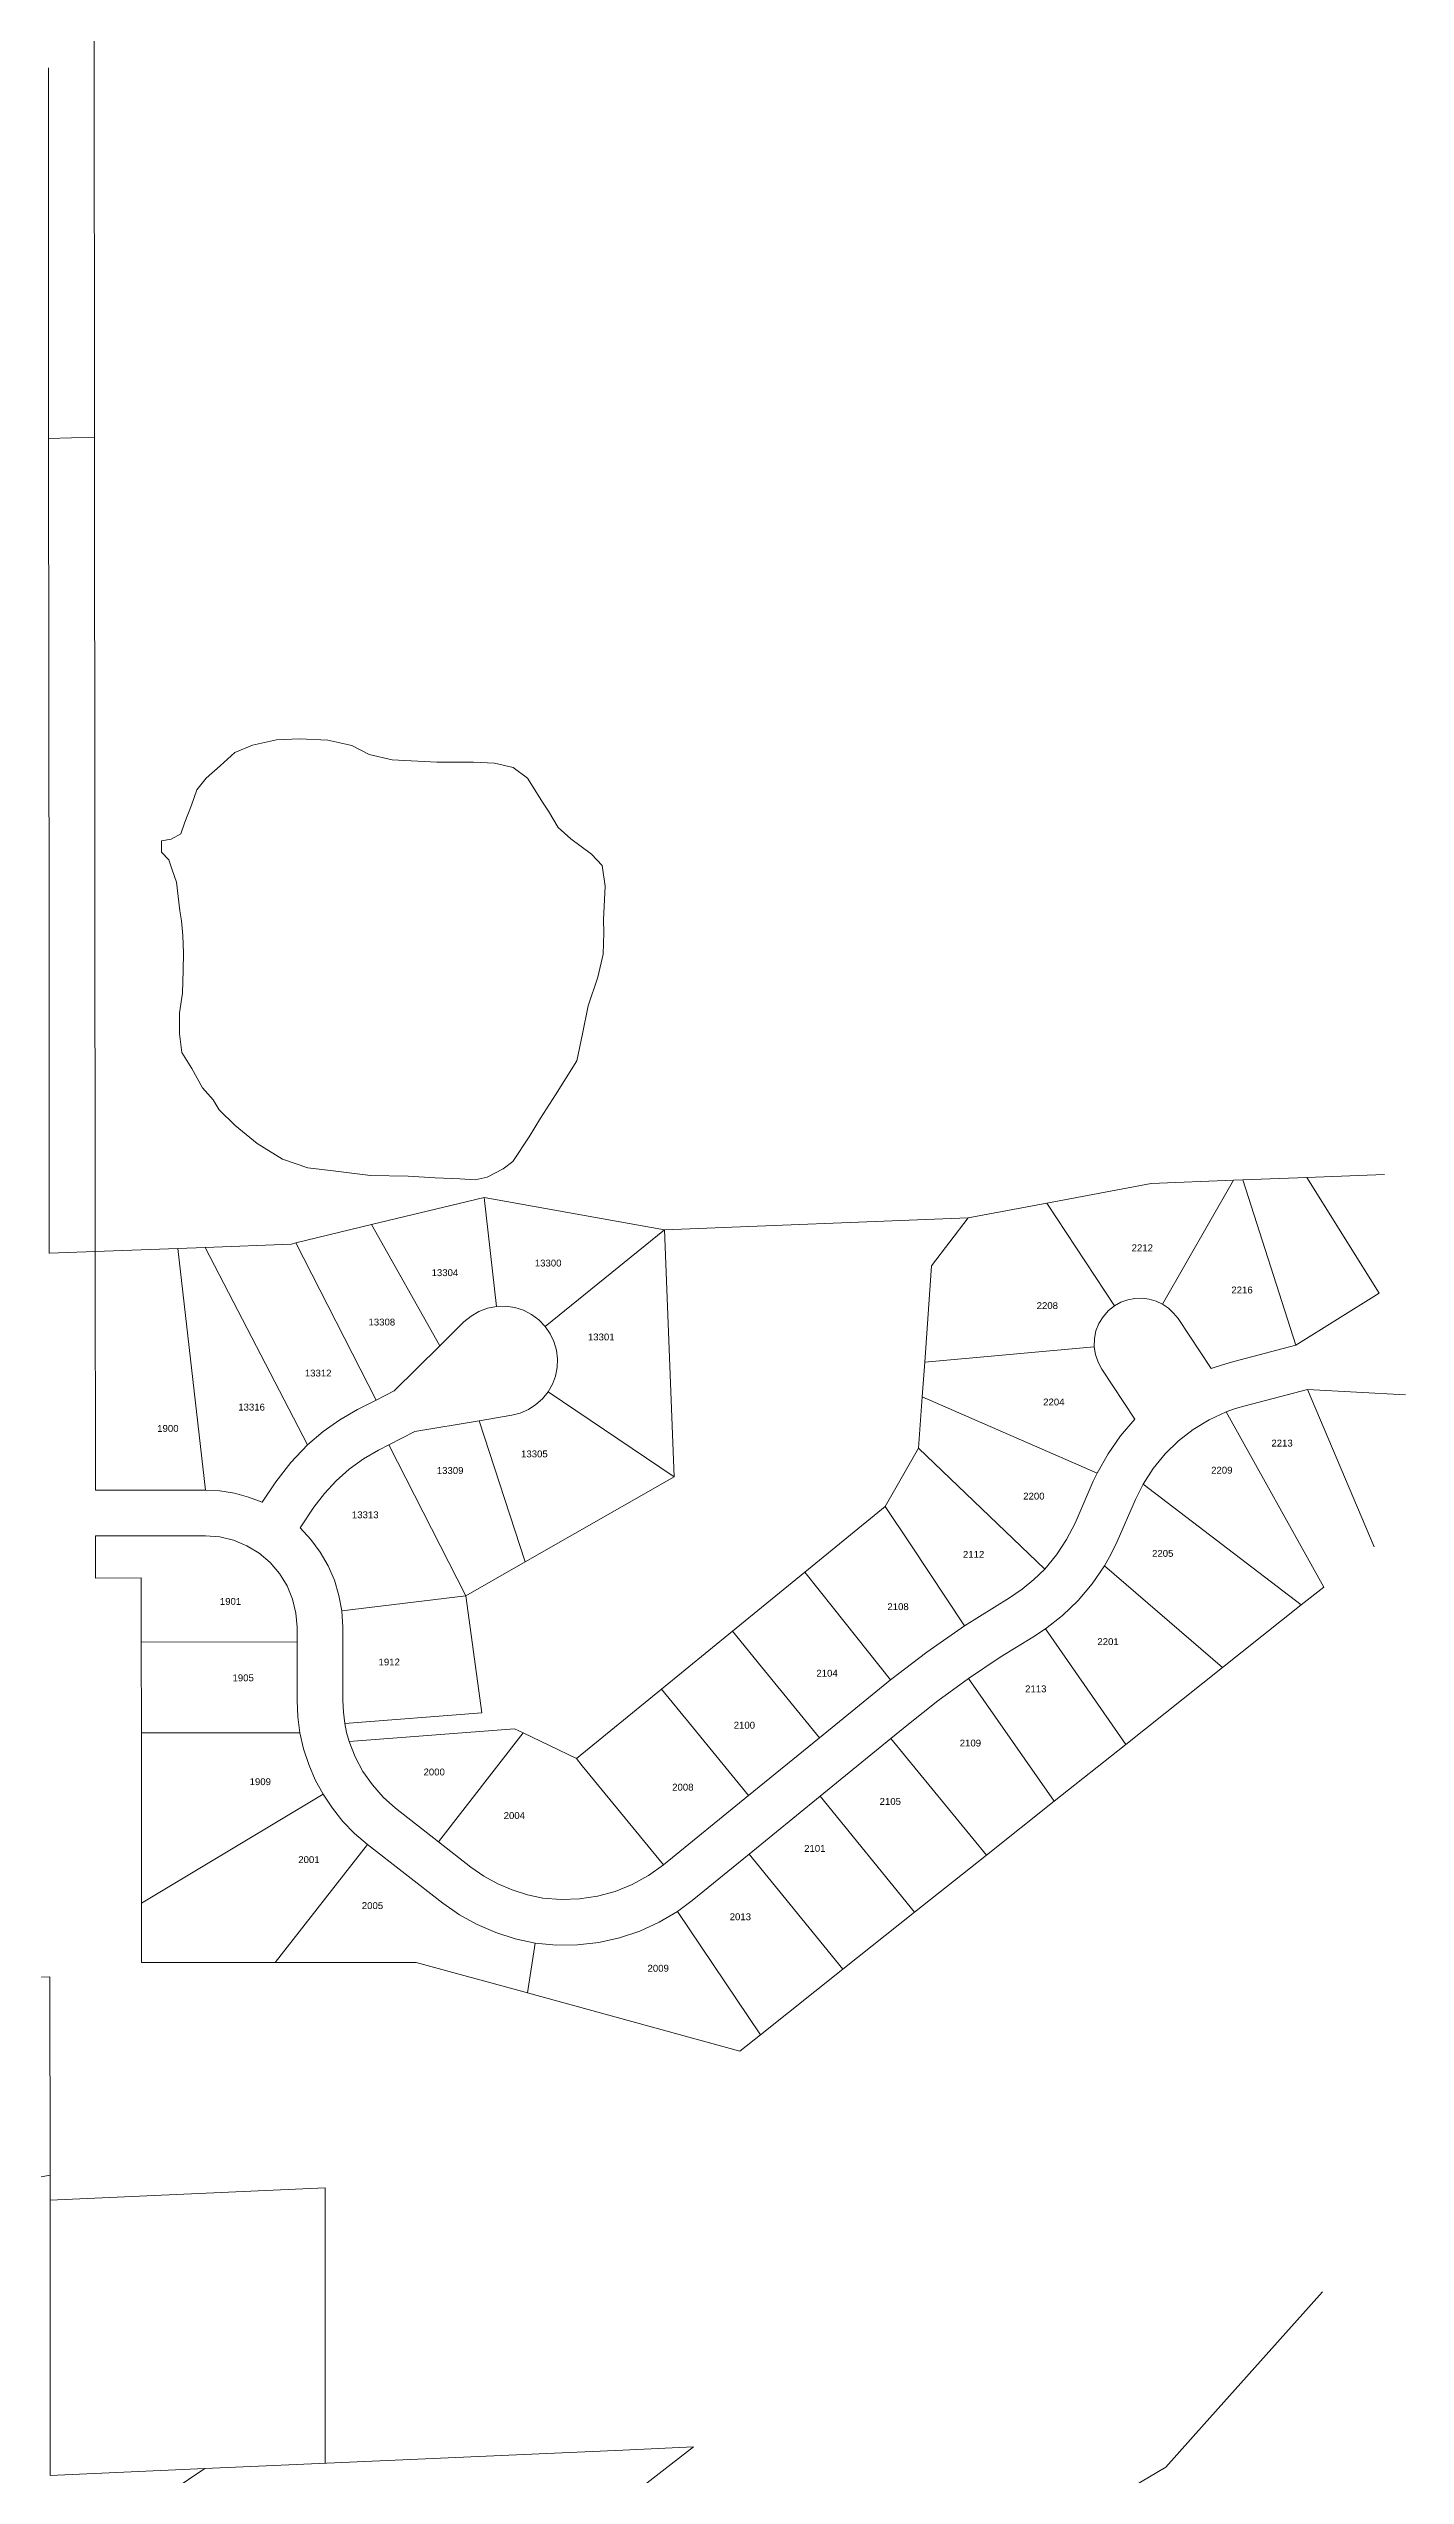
# Model space of a CAD drawing. Header units: feet. Extents: x 865220 to 2822444, y -2240498 to 975731.
# Drawn here: x 2819984 to 2821466, y 970816 to 973466 of the extents above; entities that cross this region are included whole.
import ezdxf
from ezdxf.enums import TextEntityAlignment as Align

# ---------------------------------------------------------------- set-up
doc = ezdxf.new("R2010")
doc.units = ezdxf.units.FT
doc.header["$LTSCALE"] = 0.015
doc.header["$MEASUREMENT"] = 0
doc.layers.add('Dakota County Addresses', color=7, linetype='Continuous')
doc.layers.add('Dakota County Parcels', color=7, linetype='Continuous')
doc.styles.add('Dimensions 100', font='arial.ttf')

# ---------------------------------------------------------------- blocks, each defined once
blk = doc.blocks.new('ACMAP_ANN_TEMPLATE_Dakota County Addresses')
at = {"layer": 'Dakota County Addresses', "style": 'Dimensions 100'}
blk.add_attdef('DakotaCountyAddress', text='', height=50, dxfattribs=at).set_placement((0, 0), align=Align.CENTER)

msp = doc.modelspace()

# ---------------------------------------------------------------- linework, layer by layer
at = {"layer": 'Dakota County Parcels', "lineweight": 5}
for p, q in [((2820034.2, 973041.9), (2820033.8, 973486.6)), ((2819984.1, 973040.2), (2819983.8, 973445.2)), ((2819984.1, 973040.2), (2820034.2, 973041.9)), ((2820035, 972152.5), (2820034.2, 973041.9)), ((2820187.3, 972697.3), (2820206.6, 972705.3)), ((2820206.6, 972705.3), (2820232.9, 972711.2)), ((2820232.9, 972711.2), (2820257.9, 972712.2)), ((2820257.9, 972712.2), (2820289.1, 972711)), ((2820289.1, 972711), (2820315, 972705.1)), ((2820315, 972705.1), (2820334, 972695.1)), ((2820156, 972669.4), (2820171.3, 972683)), ((2820171.3, 972683), (2820187.3, 972697.3)), ((2820334, 972695.1), (2820359.2, 972689.4)), ((2820359.2, 972689.4), (2820407.8, 972687)), ((2820407.8, 972687), (2820420.6, 972686.8)), ((2820420.6, 972686.8), (2820448.1, 972687)), ((2820448.1, 972687), (2820471.1, 972685.8)), ((2820471.1, 972685.8), (2820491.4, 972681)), ((2820491.4, 972681), (2820506.8, 972669.3)), ((2820140.2, 972640.1), (2820146, 972656.6)), ((2820146, 972656.6), (2820156, 972669.4)), ((2820506.8, 972669.3), (2820523.9, 972642.1)), ((2820132.7, 972621.2), (2820140.2, 972640.1)), ((2820523.9, 972642.1), (2820529.9, 972633.2)), ((2820529.9, 972633.2), (2820540.5, 972615.7)), ((2820107.3, 972601), (2820117.8, 972602.9)), ((2820107.3, 972588.7), (2820107.3, 972601)), ((2820117.8, 972602.9), (2820128.5, 972608.5)), ((2820128.5, 972608.5), (2820132.7, 972621.2)), ((2820540.5, 972615.7), (2820554.2, 972603)), ((2820554.2, 972603), (2820576.9, 972586.6)), ((2820115.5, 972580.3), (2820107.3, 972588.7)), ((2820119.1, 972569.2), (2820115.5, 972580.3)), ((2820123.6, 972555.7), (2820119.1, 972569.2)), ((2820576.9, 972586.6), (2820588.4, 972574.1)), ((2820588.4, 972574.1), (2820591.6, 972551.6)), ((2820127.3, 972524.4), (2820123.6, 972555.7)), ((2820591.6, 972551.6), (2820590.1, 972514.7)), ((2820129.3, 972513.7), (2820127.3, 972524.4)), ((2820130.5, 972497.7), (2820129.3, 972513.7)), ((2820131.3, 972478.2), (2820130.5, 972497.7)), ((2820590.3, 972500.5), (2820589.7, 972477.1)), ((2820590.1, 972514.7), (2820590.3, 972500.5)), ((2820131, 972459.7), (2820131.3, 972478.2)), ((2820589.7, 972477.1), (2820583.8, 972452)), ((2820130.3, 972434.8), (2820131, 972459.7)), ((2820583.8, 972452), (2820573.1, 972420.7)), ((2820127, 972390.2), (2820127.1, 972413.2)), ((2820127.1, 972413.2), (2820130.3, 972434.8)), ((2820573.1, 972420.7), (2820567.1, 972390.2)), ((2820129.6, 972369.7), (2820127, 972390.2)), ((2820567.1, 972390.2), (2820560.9, 972360.9)), ((2820140.5, 972352.3), (2820129.6, 972369.7)), ((2820560.9, 972360.9), (2820537.4, 972323.7)), ((2820152, 972331.4), (2820140.5, 972352.3)), ((2820163.6, 972318.3), (2820152, 972331.4)), ((2820170.2, 972307.3), (2820163.6, 972318.3)), ((2820187.8, 972290.3), (2820170.2, 972307.3)), ((2820537.4, 972323.7), (2820521.2, 972298.1)), ((2820211.7, 972270.5), (2820187.8, 972290.3)), ((2820508.7, 972277.9), (2820490.9, 972250.7)), ((2820521.2, 972298.1), (2820508.7, 972277.9)), ((2820239.6, 972253.3), (2820211.7, 972270.5)), ((2820267.1, 972244), (2820239.6, 972253.3)), ((2820490.9, 972250.7), (2820480.3, 972243)), ((2820297.8, 972240.4), (2820267.1, 972244)), ((2820335.5, 972235.5), (2820297.8, 972240.4)), ((2820376.6, 972235), (2820335.5, 972235.5)), ((2820406.1, 972233.1), (2820376.6, 972235)), ((2820433.2, 972231.8), (2820406.1, 972233.1)), ((2820449.8, 972230.7), (2820433.2, 972231.8)), ((2820463, 972233.9), (2820449.8, 972230.7)), ((2820480.3, 972243), (2820463, 972233.9)), ((2821074, 972205.4), (2821188.1, 972226.9)), ((2821188.1, 972226.9), (2821278, 972230.3)), ((2821200.5, 972095.1), (2821278, 972230.3)), ((2821278, 972230.3), (2821288, 972230.7)), ((2821288, 972230.7), (2821357.9, 972233.4)), ((2821288, 972230.7), (2821346.1, 972050.2)), ((2821357.9, 972233.4), (2821442.9, 972236.7)), ((2821357.9, 972233.4), (2821437, 972106.9)), ((2820336.5, 972181.9), (2820459.8, 972211.7)), ((2820459.8, 972211.7), (2820473.1, 972092.5)), ((2820459.8, 972211.7), (2820656.7, 972176.4)), ((2820988.3, 972189.2), (2821074, 972205.4)), ((2821074, 972205.4), (2821148.1, 972093.4)), ((2820254.1, 972162), (2820336.5, 972181.9)), ((2820336.5, 972181.9), (2820411.1, 972049.6)), ((2820526.3, 972070.7), (2820656.7, 972176.4)), ((2820656.7, 972176.4), (2820988.3, 972189.2)), ((2820667.1, 971906.7), (2820656.7, 972176.4)), ((2820948.1, 972137), (2820988.3, 972189.2)), ((2820035, 972152.5), (2820125, 972156)), ((2820035.2, 971892), (2820035, 972152.5)), ((2820125, 972156), (2820154.9, 972157.1)), ((2820125, 972156), (2820155.2, 971892.1)), ((2820154.9, 972157.1), (2820249.1, 972160.7)), ((2820154.9, 972157.1), (2820266.6, 971941.5)), ((2820249.1, 972160.7), (2820254.1, 972162)), ((2820254.1, 972162), (2820341.6, 971990.4)), ((2820940.7, 972031.7), (2820948.1, 972137)), ((2821346.1, 972050.2), (2821437, 972106.9)), ((2820411.1, 972049.6), (2820437.6, 972075.6)), ((2821217.4, 972079.3), (2821253.5, 972024.7)), ((2820361.3, 972000.5), (2820411.1, 972049.6)), ((2820940.7, 972031.7), (2821125.8, 972048.6)), ((2821278.2, 972032.6), (2821346.1, 972050.2)), ((2820938, 971993.9), (2820940.7, 972031.7)), ((2821134, 972024.1), (2821170.1, 971969.5)), ((2820321.4, 971980.1), (2820341.6, 971990.4)), ((2820341.6, 971990.4), (2820361.3, 972000.5)), ((2820529.5, 971999.3), (2820667.1, 971906.7)), ((2820934.1, 971937.7), (2820938, 971993.9)), ((2820938, 971993.9), (2821129, 971910.7)), ((2821290.7, 971984.2), (2821358.6, 972001.8)), ((2821358.6, 972001.8), (2821465.6, 971996.2)), ((2821358.6, 972001.8), (2821431.6, 971830)), ((2820384, 971955.9), (2820454.2, 971967.7)), ((2820454.2, 971967.7), (2820489.7, 971973.7)), ((2820454.2, 971967.7), (2820504.6, 971813.8)), ((2821269.8, 971977.4), (2821376.5, 971786.2)), ((2820344.1, 971935.6), (2820355.4, 971941.3)), ((2820355.4, 971941.3), (2820384, 971955.9)), ((2820355.4, 971941.3), (2820439.5, 971776.6)), ((2820897.6, 971874), (2820934.1, 971937.7)), ((2820934.1, 971937.7), (2821072, 971805.8)), ((2820504.6, 971813.8), (2820667.1, 971906.7)), ((2821129, 971910.7), (2821124.8, 971901.7)), ((2820035.2, 971892), (2820155.2, 971892.1)), ((2820217.2, 971878.7), (2820232.3, 971901.2)), ((2821104.9, 971855.8), (2821124.8, 971901.7)), ((2821150.7, 971835.9), (2821170.7, 971881.7)), ((2821179.1, 971898.7), (2821170.7, 971881.7)), ((2821179.1, 971898.7), (2821351.9, 971766.6)), ((2820258.7, 971850.8), (2820273.8, 971873.3)), ((2820809.9, 971802.4), (2820897.6, 971874)), ((2820035.3, 971842), (2820155.2, 971842.1)), ((2820035.3, 971796), (2820035.3, 971842)), ((2820439.5, 971776.6), (2820504.6, 971813.8)), ((2820730.9, 971737.9), (2820809.9, 971802.4)), ((2821136.9, 971809.2), (2821265.8, 971698.2)), ((2820035.3, 971796), (2820085.3, 971796.1)), ((2820085.3, 971726.1), (2820085.3, 971796.1)), ((2820304.2, 971760.2), (2820439.5, 971776.6)), ((2820439.5, 971776.6), (2820457, 971648.8)), ((2821033.2, 971774.5), (2820984.1, 971743.7)), ((2821351.9, 971766.6), (2821376.5, 971786.2)), ((2820305.3, 971742.2), (2820304.2, 971760.2)), ((2821265.8, 971698.2), (2821351.9, 971766.6)), ((2820085.3, 971726.1), (2820255.3, 971726.2)), ((2820085.4, 971627), (2820085.3, 971726.1)), ((2820255.3, 971726.2), (2820255.3, 971742.2)), ((2820255.4, 971662.2), (2820255.3, 971726.2)), ((2820305.4, 971662.2), (2820305.3, 971742.2)), ((2820653.4, 971674.7), (2820730.9, 971737.9)), ((2821058.7, 971731.5), (2821072.5, 971740.4)), ((2821072.5, 971740.4), (2821160.3, 971614.4)), ((2821160.3, 971614.4), (2821265.8, 971698.2)), ((2820560.5, 971598.9), (2820653.4, 971674.7)), ((2820825.7, 971621.7), (2820891.3, 971675.2)), ((2820903.3, 971684.9), (2820891.3, 971675.2)), ((2820988.5, 971686.2), (2821082.2, 971552.3)), ((2820307.5, 971637.1), (2820457, 971648.8)), ((2820085.4, 971627), (2820258.5, 971627.1)), ((2820085.5, 971441.1), (2820085.4, 971627)), ((2820312.3, 971617.4), (2820492.8, 971631.5)), ((2820409.7, 971508), (2820502.4, 971626.9)), ((2820492.8, 971631.5), (2820502.4, 971626.9)), ((2820502.4, 971626.9), (2820560.5, 971598.9)), ((2820748.3, 971558.5), (2820825.7, 971621.7)), ((2820826.4, 971557.7), (2820903.8, 971620.9)), ((2820903.8, 971620.9), (2820922.9, 971636.5)), ((2820903.8, 971620.9), (2821008, 971493.3)), ((2821082.2, 971552.3), (2821160.3, 971614.4)), ((2820085.5, 971441.1), (2820283.7, 971559.9)), ((2820362.8, 971544.6), (2820409.7, 971508)), ((2820655.3, 971482.7), (2820748.3, 971558.5)), ((2820748.9, 971494.5), (2820826.4, 971557.7)), ((2820826.4, 971557.7), (2820929.7, 971431.1)), ((2821008, 971493.3), (2821082.2, 971552.3)), ((2820231.4, 971376.2), (2820332.1, 971505.2)), ((2820332.1, 971505.2), (2820414.5, 971440.9)), ((2820409.7, 971508), (2820445.2, 971480.4)), ((2820686.9, 971443.9), (2820748.9, 971494.5)), ((2820748.9, 971494.5), (2820851.4, 971368.9)), ((2820929.7, 971431.1), (2821008, 971493.3)), ((2820085.6, 971376.1), (2820085.5, 971441.1)), ((2820670.9, 971432), (2820686.9, 971443.9)), ((2820670.9, 971432), (2820761.5, 971297.4)), ((2820851.4, 971368.9), (2820929.7, 971431.1)), ((2820085.6, 971376.1), (2820231.4, 971376.2)), ((2820231.4, 971376.2), (2820385.5, 971376.3)), ((2820385.5, 971376.3), (2820506.9, 971343.1)), ((2820506.9, 971343.1), (2820515.3, 971397.3)), ((2819885.5, 971359.7), (2819985.5, 971360.6)), ((2819985.7, 971143.9), (2819985.5, 971360.6)), ((2820761.5, 971297.4), (2820851.4, 971368.9)), ((2820506.9, 971343.1), (2820738.9, 971279.5)), ((2820738.9, 971279.5), (2820761.5, 971297.4)), ((2819985.6, 971143.9), (2819931.1, 971134)), ((2819985.9, 970816.1), (2819985.6, 971116.7)), ((2820286.2, 970829.5), (2820286, 971130.1)), ((2821246, 970872.2), (2821375.1, 971016.6)), ((2821204.1, 970825.3), (2821246, 970872.2)), ((2820118, 970798.9), (2820154.5, 970823.6)), ((2820995, 970701.7), (2821204.1, 970825.3))]:
    msp.add_line(p, q, dxfattribs=at)
for points in [[(2819984.8, 972150.6), (2819984.6, 972489.3), (2819984.1, 973040.2)], [(2819984.8, 972150.6), (2819984.9, 972150.6), (2820035, 972152.5)], [(2820473.1, 972092.5), (2820463.3, 972090.6), (2820453.9, 972087), (2820445.3, 972082), (2820437.6, 972075.6)], [(2820526.3, 972070.7), (2820519.4, 972077.9), (2820511.4, 972083.8), (2820502.5, 972088.4), (2820493, 972091.4), (2820483.1, 972092.8), (2820473.1, 972092.5)], [(2821148.1, 972093.4), (2821141.3, 972088), (2821135.5, 972081.4), (2821130.9, 972074), (2821127.7, 972065.9), (2821126, 972057.4), (2821125.8, 972048.6)], [(2821200.5, 972095.1), (2821193.4, 972098.4), (2821185.8, 972100.5), (2821178, 972101.5), (2821170.1, 972101.2), (2821162.4, 972099.8), (2821155, 972097.1), (2821148.1, 972093.4)], [(2821217.4, 972079.3), (2821212.5, 972085.3), (2821206.8, 972090.6), (2821200.5, 972095.1)], [(2820529.5, 971999.3), (2820534.2, 972007.7), (2820537.5, 972016.6), (2820539.3, 972026), (2820539.6, 972035.5), (2820538.5, 972045), (2820535.8, 972054.2), (2820531.7, 972062.8), (2820526.3, 972070.7)], [(2821125.8, 972048.6), (2821127.2, 972040.1), (2821130, 972031.8), (2821134, 972024.1)], [(2821278.2, 972032.6), (2821265.8, 972029), (2821253.5, 972024.7)], [(2820489.7, 971973.7), (2820499, 971976.2), (2820507.9, 971980.1), (2820516.1, 971985.4), (2820523.3, 971991.8), (2820529.5, 971999.3)], [(2820321.4, 971980.1), (2820302.1, 971968.8), (2820283.7, 971955.9), (2820266.6, 971941.5)], [(2821170.1, 971969.5), (2821154.6, 971951.2), (2821140.9, 971931.6), (2821129, 971910.7)], [(2821269.8, 971977.4), (2821251.3, 971968.9), (2821233.9, 971958.3), (2821217.7, 971945.8), (2821203.1, 971931.6), (2821190.2, 971915.8), (2821179.1, 971898.7)], [(2821290.7, 971984.2), (2821280.2, 971981.1), (2821269.8, 971977.4)], [(2820266.6, 971941.5), (2820248.5, 971922.2), (2820232.3, 971901.2)], [(2820344.1, 971935.6), (2820327.8, 971926), (2820312.4, 971914.8), (2820298.2, 971902.3), (2820285.3, 971888.4), (2820273.8, 971873.3)], [(2820217.2, 971878.7), (2820202.3, 971884.5), (2820186.9, 971888.7), (2820171.1, 971891.3), (2820155.2, 971892.1)], [(2820897.6, 971874), (2820925.4, 971832.1), (2820984.1, 971743.7)], [(2821072, 971805.8), (2821084.6, 971821.3), (2821095.6, 971838.1), (2821104.9, 971855.8)], [(2820255.3, 971742.2), (2820254.1, 971757.8), (2820250.4, 971773.1), (2820244.4, 971787.6), (2820236.2, 971800.9), (2820226, 971812.9), (2820214, 971823), (2820200.6, 971831.2), (2820186.1, 971837.2), (2820170.9, 971840.9), (2820155.2, 971842.1)], [(2820304.2, 971760.2), (2820301.1, 971777.1), (2820296.2, 971793.6), (2820289.3, 971809.5), (2820280.7, 971824.4), (2820270.4, 971838.2), (2820258.7, 971850.8)], [(2821136.9, 971809.2), (2821144.3, 971822.3), (2821150.7, 971835.9)], [(2820809.9, 971802.4), (2820841, 971763.3), (2820903.3, 971684.9)], [(2821033.2, 971774.5), (2821047, 971783.8), (2821059.9, 971794.3), (2821072, 971805.8)], [(2821072.5, 971740.4), (2821091.2, 971755), (2821108.3, 971771.4), (2821123.6, 971789.6), (2821136.9, 971809.2)], [(2820730.9, 971737.9), (2820762.5, 971699.2), (2820825.7, 971621.7)], [(2820984.1, 971743.7), (2820943.1, 971715.1), (2820903.3, 971684.9)], [(2821058.7, 971731.5), (2821023.2, 971709.5), (2820988.5, 971686.2)], [(2820653.4, 971674.7), (2820685, 971636), (2820748.3, 971558.5)], [(2820988.5, 971686.2), (2820955.2, 971661.9), (2820922.9, 971636.5)], [(2820255.4, 971662.2), (2820256.2, 971644.6), (2820258.5, 971627.1)], [(2820305.4, 971662.2), (2820305.9, 971649.6), (2820307.5, 971637.1)], [(2820258.5, 971627.1), (2820262.5, 971609.5), (2820268.1, 971592.3), (2820275.1, 971575.8), (2820283.7, 971559.9)], [(2820307.5, 971637.1), (2820309.5, 971627.2), (2820312.3, 971617.4)], [(2820312.3, 971617.4), (2820318.9, 971600.7), (2820327.3, 971584.9), (2820337.6, 971570.1), (2820349.4, 971556.7), (2820362.8, 971544.6)], [(2820560.5, 971598.9), (2820566.8, 971591.1), (2820655.3, 971482.7)], [(2820283.7, 971559.9), (2820293.9, 971544.6), (2820305.4, 971530.3), (2820318.1, 971517.2), (2820332.1, 971505.2)], [(2820523.8, 971446.6), (2820543.7, 971444.9), (2820563.7, 971445.6), (2820583.5, 971448.6), (2820602.8, 971453.9), (2820621.4, 971461.4), (2820639, 971471.1), (2820655.3, 971482.7)], [(2820445.2, 971480.4), (2820459.4, 971470.6), (2820474.5, 971462.2), (2820490.4, 971455.4), (2820506.9, 971450.2), (2820523.8, 971446.6)], [(2820414.5, 971440.9), (2820432.7, 971428.4), (2820452.1, 971417.6), (2820472.5, 971408.8), (2820493.6, 971402), (2820515.3, 971397.3)], [(2820515.3, 971397.3), (2820538.5, 971395.1), (2820561.7, 971395.4), (2820584.9, 971398), (2820607.6, 971403.1), (2820629.6, 971410.5), (2820650.8, 971420.2), (2820670.9, 971432)], [(2819985.6, 971116.7), (2819985.6, 971143.9), (2819985.6, 971143.9)], [(2820286, 971130.1), (2819985.7, 971116.7), (2819985.6, 971116.7)], [(2819985.5, 970301.4), (2819985.5, 970301.4), (2820688.2, 970847.4)], [(2820154.5, 970823.6), (2820204.8, 970825.9), (2820610.9, 970843.9), (2820688.2, 970847.4)], [(2819985.9, 970816.1), (2819985.9, 970816.1), (2820154.5, 970823.6)]]:
    msp.add_lwpolyline(points, dxfattribs=at)

# ---------------------------------------------------------------- block references
at = {"layer": 'Dakota County Addresses', "lineweight": 5, "xscale": 0.15, "yscale": 0.15, "zscale": 0.15}
for p, values in [((2821178.3, 972152.8), {'DakotaCountyAddress': '2212'}), ((2820416.8, 972125.7), {'DakotaCountyAddress': '13304'}), ((2820529.5, 972136.2), {'DakotaCountyAddress': '13300'}), ((2821074.6, 972089.7), {'DakotaCountyAddress': '2208'}), ((2821287.2, 972106.8), {'DakotaCountyAddress': '2216'}), ((2820347.9, 972071.8), {'DakotaCountyAddress': '13308'}), ((2820587.5, 972055.5), {'DakotaCountyAddress': '13301'}), ((2820278.4, 972016.1), {'DakotaCountyAddress': '13312'}), ((2820205.7, 971978.9), {'DakotaCountyAddress': '13316'}), ((2821081.7, 971984.5), {'DakotaCountyAddress': '2204'}), ((2820114.3, 971955.6), {'DakotaCountyAddress': '1900'}), ((2820514.5, 971927.8), {'DakotaCountyAddress': '13305'}), ((2821330.9, 971939.6), {'DakotaCountyAddress': '2213'}), ((2820422.5, 971909.7), {'DakotaCountyAddress': '13309'}), ((2821265.1, 971910), {'DakotaCountyAddress': '2209'}), ((2821059.9, 971881.7), {'DakotaCountyAddress': '2200'}), ((2820329.8, 971861.3), {'DakotaCountyAddress': '13313'}), ((2821200.6, 971819.2), {'DakotaCountyAddress': '2205'}), ((2820994.1, 971818.1), {'DakotaCountyAddress': '2112'}), ((2820182.7, 971766.7), {'DakotaCountyAddress': '1901'}), ((2820911.6, 971761), {'DakotaCountyAddress': '2108'}), ((2821140.9, 971722.8), {'DakotaCountyAddress': '2201'}), ((2820356, 971700.6), {'DakotaCountyAddress': '1912'}), ((2820834.1, 971688.3), {'DakotaCountyAddress': '2104'}), ((2820196.5, 971683.3), {'DakotaCountyAddress': '1905'}), ((2821062, 971671.3), {'DakotaCountyAddress': '2113'}), ((2820743.8, 971631.6), {'DakotaCountyAddress': '2100'}), ((2820990.6, 971612.1), {'DakotaCountyAddress': '2109'}), ((2820405.1, 971580.5), {'DakotaCountyAddress': '2000'}), ((2820215.2, 971569.9), {'DakotaCountyAddress': '1909'}), ((2820676.6, 971563.9), {'DakotaCountyAddress': '2008'}), ((2820492.6, 971532.9), {'DakotaCountyAddress': '2004'}), ((2820903.1, 971548.3), {'DakotaCountyAddress': '2105'}), ((2820268.3, 971484.8), {'DakotaCountyAddress': '2001'}), ((2820820.7, 971497), {'DakotaCountyAddress': '2101'}), ((2820337.7, 971434.6), {'DakotaCountyAddress': '2005'}), ((2820739.4, 971422.4), {'DakotaCountyAddress': '2013'}), ((2820649.7, 971366.2), {'DakotaCountyAddress': '2009'})]:
    msp.add_blockref('ACMAP_ANN_TEMPLATE_Dakota County Addresses', p, dxfattribs=at).add_auto_attribs(values)

doc.saveas('drawing.dxf')
